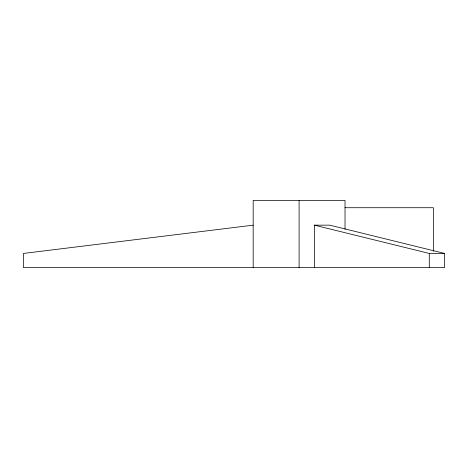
<?xml version="1.0" encoding="UTF-8"?>
<svg xmlns="http://www.w3.org/2000/svg" width="468" height="468" viewBox="0 0 468 468"><rect width="100%" height="100%" fill="white"/><g stroke="black" fill="none" stroke-linecap="round" stroke-linejoin="round"><path stroke-width="0.7" d="M253.176 225.161L23.4 253.445L23.4 267.585L444.6 267.585L444.6 253.445L329.712 225.161L314.402 225.161L314.402 267.585M345.021 207.722L433.397 207.722L433.397 251.222M314.402 225.161L429.291 253.445L444.6 253.445M429.291 253.445L429.291 267.585M345.021 229.238L345.021 200.415L253.176 200.415L253.176 267.585M299.099 200.415L299.099 267.585"/></g></svg>
